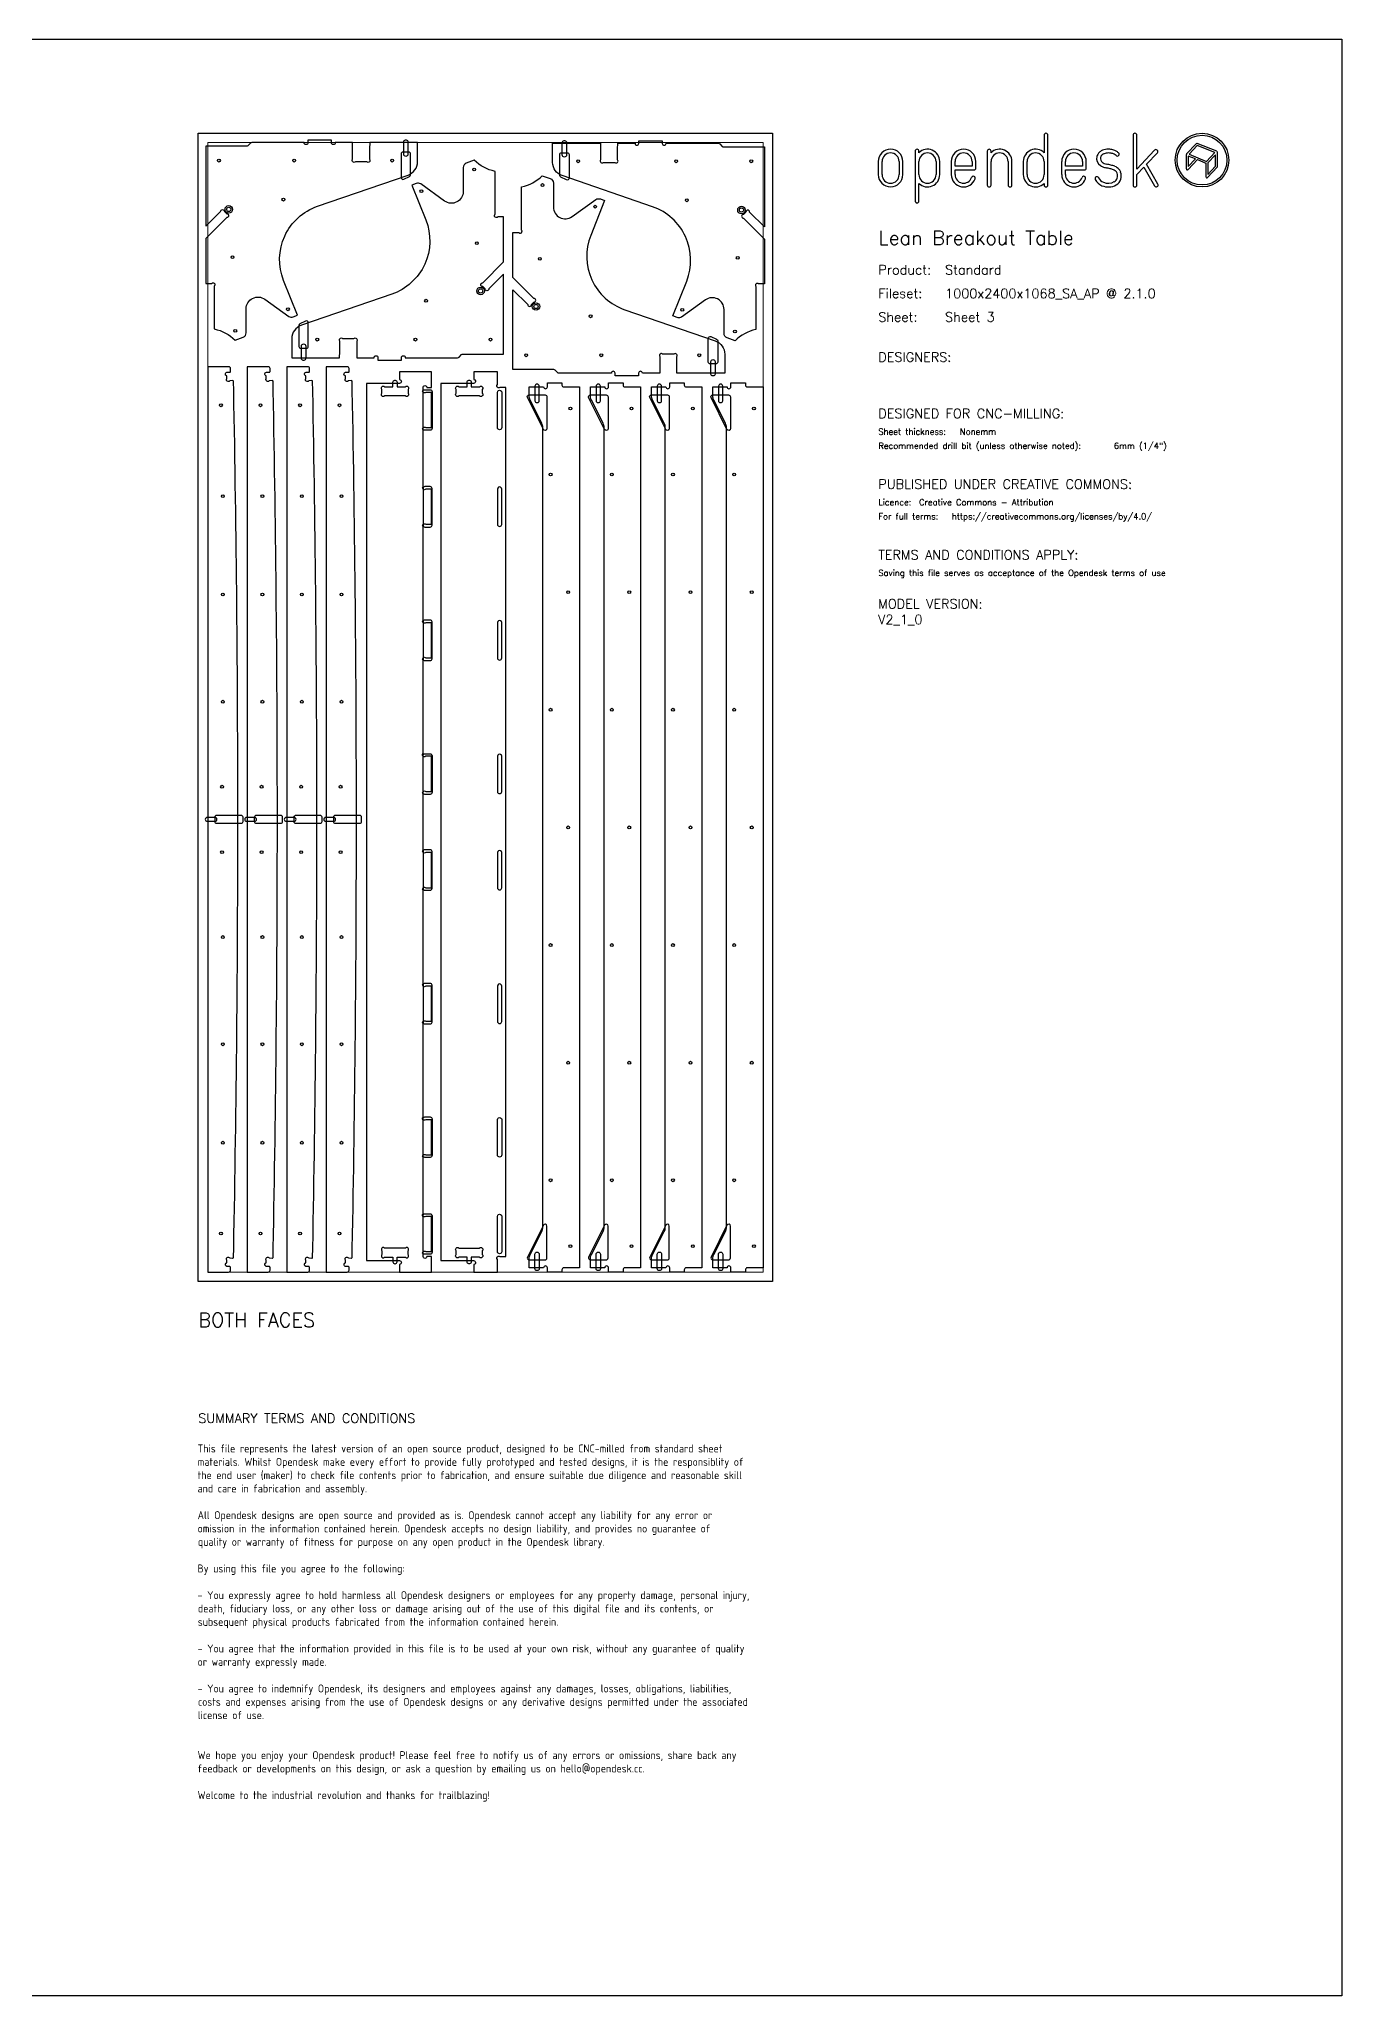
# Model space of a CAD drawing. Header units: millimetres. Extents: x -300 to 5880, y -300 to 4158.
# Drawn here: x 3112 to 5880, y 0 to 4158 of the extents above; entities that cross this region are included whole.
import ezdxf
from ezdxf.enums import TextEntityAlignment as Align

# ---------------------------------------------------------------- set-up
doc = ezdxf.new("R2010")
doc.units = ezdxf.units.MM
doc.layers.add('00-NOPRINT_TEXT', color=7, linetype='Continuous', lineweight=25)
doc.layers.add('00_NOPRINT_TOLERANCE', color=7, linetype='Continuous', lineweight=5)
for name, color, linetype, lineweight, true_color in [('BOARD_$TH-NOMINAL', 3, 'Continuous', 30, 0x00ff00), ('TOP-CUT-INSIDE_18.000MM', 1, 'Continuous', 25, 0xff1c00), ('TOP-CUT-OUTSIDE_18.000MM', 220, 'Continuous', 25, 0xff00d1), ('TOP-HOLE-6.000MM-DIAM_14.000MM', 220, 'Continuous', 25, 0xff00c7), ('TOP-HOLE-9.000MM-DIAM_18.000MM', 3, 'Continuous', 25, 0x00ff0c), ('TOP-POCKET-INSIDE_16.000MM', 20, 'Continuous', 25, 0xff2100), ('TOP-POCKET-INSIDE_2.000MM', 110, 'Continuous', 25, 0x00ff94), ('TOP-POCKET-INSIDE_4.000MM', 160, 'Continuous', 25, 0x0026ff), ('TOP-POCKET-INSIDE_9.000MM', 60, 'Continuous', 25, 0xb0ff00)]:
    doc.layers.add(name, color=color, linetype=linetype, lineweight=lineweight, true_color=true_color)
doc.styles.add('OD-ISOCP-17_221', font='isocp.shx')
doc.styles.add('OD-ISOCP-17_222', font='isocp.shx')
doc.styles.add('OD-ISOCP-17_223', font='isocp.shx')
doc.styles.add('OD-ISOCP-17_224', font='isocp.shx')
doc.styles.add('OD-ISOCP-17_225', font='isocp.shx')
doc.styles.add('OD-ISOCP-17_226', font='isocp.shx')
doc.styles.add('OD-ISOCP-17_227', font='isocp.shx')
doc.styles.add('OD-ISOCP-17_228', font='isocp.shx')
doc.styles.add('OD-ISOCP-17_229', font='isocp.shx')
doc.styles.add('OD-ISOCP-17_230', font='isocp.shx')
doc.styles.add('OD-ISOCP-17_231', font='isocp.shx')
doc.styles.add('OD-ISOCP-17_232', font='isocp.shx')
doc.styles.add('OD-ISOCP-17_233', font='isocp.shx')
doc.styles.add('OD-ISOCP-17_234', font='isocp.shx')
doc.styles.add('OD-ISOCP-17_235', font='isocp.shx')
doc.styles.add('OD-ISOCP-17_236', font='isocp.shx')
doc.styles.add('OD-ISOCP-17_237', font='isocp.shx')
doc.styles.add('OD-ISOCP-17_238', font='isocp.shx')
doc.styles.add('OD-ISOCP-17_239', font='isocp.shx')
doc.styles.add('OD-SIMPLEX-13_86', font='simplex.shx')
doc.styles.add('OD-SIMPLEX-20_82', font='simplex.shx')
doc.styles.add('OD-SIMPLEX-20_86', font='simplex.shx')
doc.styles.add('OD-SIMPLEX-20_88', font='simplex.shx')
doc.styles.add('OD-SIMPLEX-30_83', font='simplex.shx')
doc.styles.add('OD-SIMPLEX-30_87', font='simplex.shx')

# ---------------------------------------------------------------- blocks, each defined once
blk = doc.blocks.new('Borders Opendesk_7')
at = {"layer": '00-NOPRINT_TEXT'}
for p, q in [((0, 4158), (5880, 4158)), ((5880, 4158), (5880, 0)), ((5247.4, 3954), (5247.4, 3916.7)), ((5255.3, 3848), (5255.3, 3954)), ((5436.4, 3954), (5436.4, 3848)), ((5444.4, 3881.9), (5444.4, 3954)), ((4973.4, 3920.1), (4973.4, 3814.1)), ((4981.3, 3916.7), (4981.3, 3920.1)), ((5126.6, 3920.1), (5126.6, 3848)), ((5134.5, 3916.7), (5134.5, 3920.1)), ((5482.1, 3922), (5444.4, 3881.9)), ((5464.8, 3892.1), (5487.9, 3916.6)), ((5549.5, 3912.6), (5549.5, 3882.2)), ((5570.5, 3935.8), (5550.1, 3914)), ((5553.7, 3909.6), (5553.7, 3887.4)), ((5568.8, 3903.5), (5553.7, 3909.6)), ((5572.6, 3931.9), (5555.2, 3913.4)), ((5555.2, 3913.4), (5592.6, 3898.3)), ((5610, 3916.9), (5572.6, 3931.9)), ((5614.4, 3919.6), (5572.8, 3936.3)), ((5592.6, 3898.3), (5610, 3916.9)), ((5611.5, 3912.4), (5595.2, 3895.1)), ((5611.5, 3888.1), (5611.5, 3912.4)), ((5615.7, 3887.3), (5615.7, 3917.6)), ((4895, 3898), (4895, 3870.1)), ((4902.9, 3870.1), (4902.9, 3898)), ((4939.3, 3898), (4939.3, 3870.1)), ((4947.3, 3870.1), (4947.3, 3898)), ((4981.3, 3870.1), (4981.3, 3898)), ((5017.7, 3898), (5017.7, 3870.1)), ((5025.6, 3870.1), (5025.6, 3898)), ((5050, 3898), (5050, 3870.1)), ((5058, 3888.1), (5058, 3898)), ((5094.4, 3888.1), (5058, 3888.1)), ((5058, 3870.1), (5058, 3880.1)), ((5058, 3880.1), (5098.3, 3880.1)), ((5094.4, 3898), (5094.4, 3888.1)), ((5102.3, 3884.1), (5102.3, 3898)), ((5134.5, 3848), (5134.5, 3898)), ((5170.9, 3898), (5170.9, 3848)), ((5178.9, 3848), (5178.9, 3898)), ((5203, 3898), (5203, 3870.1)), ((5211, 3870.1), (5211, 3898)), ((5247.4, 3898), (5247.4, 3870.1)), ((5284.6, 3898), (5284.6, 3870.1)), ((5292.6, 3888.1), (5292.6, 3898)), ((5329, 3888.1), (5292.6, 3888.1)), ((5292.6, 3870.1), (5292.6, 3880.1)), ((5292.6, 3880.1), (5332.9, 3880.1)), ((5329, 3898), (5329, 3888.1)), ((5336.9, 3884.1), (5336.9, 3898)), ((5444.4, 3870.4), (5459.1, 3886)), ((5444.4, 3848), (5444.4, 3870.4)), ((5459.1, 3886), (5482.1, 3846)), ((5489, 3850), (5464.8, 3892.1)), ((5553.1, 3880.8), (5572.9, 3901.9)), ((5553.7, 3887.4), (5568.8, 3903.5)), ((5572.9, 3901.9), (5591.1, 3894.5)), ((5591.1, 3894.5), (5591.1, 3865.5)), ((5594.7, 3864.1), (5615.1, 3885.8)), ((5595.2, 3895.1), (5595.2, 3870.7)), ((5595.2, 3870.7), (5611.5, 3888.1)), ((4981.3, 3814.1), (4981.3, 3851.4)), ((5247.4, 3851.4), (5247.4, 3848)), ((5880, 0), (0, 0))]:
    blk.add_line(p, q, dxfattribs=at)
for radius in [57, 52.9]:
    blk.add_circle((5582.9, 3901), radius, dxfattribs=at)
for centre, radius, start, end in [((5251.3, 3954), 3.97, 0, 180), ((5440.4, 3954), 3.97, 0, 180), ((4921.1, 3898), 26.1, 0, 180), ((4921.1, 3898), 18.2, 0, 180), ((4977.3, 3920.1), 3.97, 0, 180), ((4999.5, 3898), 26.1, 0, 134.1316), ((4999.5, 3898), 18.2, 0, 180), ((5076.2, 3898), 26.1, 0, 180), ((5076.2, 3898), 18.2, 0, 180), ((5130.6, 3920.1), 3.97, 0, 180), ((5152.7, 3898), 26.1, 0, 134.1316), ((5152.7, 3898), 18.2, 0, 180), ((5229.2, 3898), 26.1, 45.8684, 180), ((5229.2, 3898), 18.2, 0, 180), ((5310.8, 3898), 26.1, 0, 180), ((5310.8, 3898), 18.2, 0, 180), ((5377.2, 3904.5), 18.3, 167.0964, 235.8453), ((5375.9, 3904.8), 16.9, 150.5139, 167.0489), ((5377.5, 3903.4), 19, 138.9882, 149.267), ((5377.5, 3903.4), 19, 127.9168, 138.9882), ((5380.5, 3899.5), 24, 111.7012, 127.9168), ((5375.9, 3904.8), 8.99, 151.0519, 168.0238), ((5377.5, 3903.4), 11.1, 138.9882, 148.8091), ((5377.5, 3903.4), 11.1, 127.9168, 138.9882), ((5380.5, 3899.5), 16, 111.7012, 127.9168), ((5383.5, 3891.9), 32.1, 90, 111.7012), ((5383.5, 3891.9), 24.2, 90, 111.7012), ((5383.5, 3878.8), 45.3, 80.7104, 90), ((5383.5, 3878.8), 37.3, 80.7104, 90), ((5385.9, 3893.2), 22.7, 71.5035, 80.7104), ((5385.9, 3893.2), 30.7, 71.5035, 80.7104), ((5387.1, 3896.7), 19, 61.0356, 71.5035), ((5387.1, 3896.7), 26.9, 61.0356, 71.5035), ((5387.1, 3896.7), 19, 46.7983, 61.0356), ((5387.1, 3896.7), 26.9, 46.7983, 61.0356), ((5402.8, 3913.5), 3.97, 226.7983, 46.7983), ((5485, 3919.3), 3.97, 316.7135, 136.7135), ((5551.6, 3912.6), 2.06, 136.7696, 180), ((5572, 3934.4), 2.06, 68.0714, 136.7696), ((5613.6, 3917.6), 2.06, 0, 68.0714), ((4921.1, 3870.1), 26.1, 180, 0), ((4921.1, 3870.1), 18.2, 180, 0), ((4999.5, 3870.1), 18.2, 180, 0), ((4999.5, 3870.1), 26.1, 225.8684, 0), ((5076.2, 3870.1), 26.1, 180, 340.0258), ((5076.2, 3870.1), 18.2, 180, 340.0258), ((5098.3, 3884.1), 3.97, 270, 0), ((5229.2, 3870.1), 26.1, 180, 314.1316), ((5229.2, 3870.1), 18.2, 180, 0), ((5310.8, 3870.1), 26.1, 180, 340.0258), ((5310.8, 3870.1), 18.2, 180, 340.0258), ((5332.9, 3884.1), 3.97, 270, 0), ((5377.2, 3904.5), 10.3, 167.9603, 235.8613), ((5382, 3911.6), 26.9, 235.8511, 248.0912), ((5382, 3911.6), 18.9, 235.8511, 248.0912), ((5388.7, 3928.4), 44.9, 248.0912, 257.5385), ((5388.7, 3928.4), 37, 248.0912, 257.5385), ((5300, 3526.6), 366.5, 76.1947, 77.5385), ((5300, 3526.6), 374.5, 76.1947, 77.5385), ((5372.7, 3822.5), 61.9, 69.1442, 76.1947), ((5372.7, 3822.5), 69.8, 69.1442, 76.1947), ((5389.5, 3866.6), 14.6, 38.9291, 69.1442), ((5389.5, 3866.6), 22.5, 38.9291, 69.1442), ((5393.9, 3870.2), 8.99, 17.5834, 38.9291), ((5385.6, 3867.6), 17.6, 343.8033, 17.5834), ((5393.9, 3870.2), 16.9, 17.5834, 38.9291), ((5385.6, 3867.6), 25.5, 343.8033, 17.5834), ((5551.6, 3882.2), 2.06, 180, 316.7696), ((5613.6, 3887.3), 2.06, 316.7696, 0), ((5097, 3862.6), 3.97, 340.0258, 160.0258), ((5130.6, 3848), 3.97, 180, 0), ((5174.9, 3848), 3.97, 180, 0), ((5251.3, 3848), 3.97, 180, 0), ((5331.6, 3862.6), 3.97, 340.0258, 160.0258), ((5359.7, 3861.7), 3.97, 24.786, 204.786), ((5380.2, 3871.2), 26.6, 204.786, 247.9544), ((5380.2, 3871.2), 18.7, 204.786, 247.9544), ((5383.5, 3879.3), 35.4, 247.9544, 298.2026), ((5383.5, 3879.3), 27.4, 247.9544, 298.2026), ((5390.6, 3866.1), 12.5, 298.2026, 343.8033), ((5390.6, 3866.1), 20.4, 298.2026, 343.8033), ((5440.4, 3848), 3.97, 180, 0), ((5485.5, 3848), 3.97, 209.8417, 29.8417), ((5593.2, 3865.5), 2.06, 180, 316.7696), ((4977.3, 3814.1), 3.97, 180, 0)]:
    blk.add_arc(centre, radius, start, end, dxfattribs=at)
at = {"layer": '00_NOPRINT_TOLERANCE', "ltscale": 0.379202}
for p, q in [((3450, 3958), (4670, 3958)), ((3450, 1518), (3450, 3958)), ((4670, 3958), (4670, 1518)), ((4670, 1518), (3450, 1518))]:
    blk.add_line(p, q, dxfattribs=at)
at = {"layer": '00_NOPRINT_TOLERANCE', "ltscale": 0.380876}
for p, q in [((3470, 3938), (4650, 3938)), ((4650, 1538), (3470, 1538))]:
    blk.add_line(p, q, dxfattribs=at)
at = {"layer": '00_NOPRINT_TOLERANCE', "ltscale": 0.380023}
for p, q in [((3470, 1538), (3470, 3938)), ((4650, 3938), (4650, 1538))]:
    blk.add_line(p, q, dxfattribs=at)
at = {"layer": 'BOARD_$TH-NOMINAL'}
for p, q in [((3450, 3958), (4670, 3958)), ((3450, 1518), (3450, 3958)), ((4670, 3958), (4670, 1518)), ((4670, 1518), (3450, 1518))]:
    blk.add_line(p, q, dxfattribs=at)
at = {"layer": '00-NOPRINT_TEXT'}
for s, height, style, p in [('Lean Breakout Table', 30, 'OD-SIMPLEX-30_83', (4895, 3720.9)), ('Product:', 20, 'OD-SIMPLEX-20_82', (4895, 3657.9)), ('Standard', 20, 'OD-SIMPLEX-20_82', (5036.9, 3657.9)), ('Fileset:', 20, 'OD-SIMPLEX-20_82', (4895, 3607.7)), ('1000x2400x1068_SA_AP @ 2.1.0', 20, 'OD-SIMPLEX-20_82', (5036.9, 3607.6)), ('Sheet:', 20, 'OD-SIMPLEX-20_82', (4895, 3557.4)), ('Sheet 3', 20, 'OD-SIMPLEX-20_82', (5036.9, 3557.5)), ('DESIGNERS:', 20, 'OD-SIMPLEX-20_82', (4895, 3472.4)), ('DESIGNED FOR CNC-MILLING:', 20, 'OD-SIMPLEX-20_82', (4895, 3352.4)), ('Sheet thickness:', 13, 'OD-SIMPLEX-13_86', (4895, 3317.4)), ('Nonemm', 13, 'OD-SIMPLEX-13_86', (5068.3, 3317.4)), ('Recommended drill bit (unless otherwise noted):', 13, 'OD-SIMPLEX-13_86', (4895, 3287.4)), ('6mm (1/4")', 13, 'OD-SIMPLEX-13_86', (5395.5, 3287.4)), ('PUBLISHED UNDER CREATIVE COMMONS:', 20, 'OD-SIMPLEX-20_82', (4895, 3202.4)), ('Licence:', 13, 'OD-SIMPLEX-13_86', (4895, 3167.4)), ('Creative Commons - Attribution', 13, 'OD-SIMPLEX-13_86', (4981.5, 3167.4)), ('For full terms:', 13, 'OD-SIMPLEX-13_86', (4895, 3137.4)), ('https://creativecommons.org/licenses/by/4.0/', 13, 'OD-SIMPLEX-13_86', (5051.1, 3137.4)), ('TERMS AND CONDITIONS APPLY:', 20, 'OD-SIMPLEX-20_82', (4895, 3052.3)), ('Saving this file serves as acceptance of the Opendesk terms of use ', 13, 'OD-SIMPLEX-13_86', (4895, 3017.3))]:
    blk.add_text(s, height=height, dxfattribs=dict(at, style=style)).set_placement(p)
at = {"layer": '00-NOPRINT_TEXT', "color": 7}
for s, height, style, p in [('BOTH FACES', 30, 'OD-SIMPLEX-30_87', (3450, 1451.3)), ('SUMMARY TERMS AND CONDITIONS', 20, 'OD-SIMPLEX-20_86', (3450, 1237.4))]:
    blk.add_text(s, height=height, dxfattribs=dict(at, style=style)).set_placement(p, align=Align.TOP_LEFT)
for s, style, p in [('This file represents the latest version of an open source product, designed to be CNC-milled from standard sheet', 'OD-ISOCP-17_221', (3448.5, 1154.7)), ('materials. Whilst Opendesk make every effort to provide fully prototyped and tested designs, it is the responsiblity of', 'OD-ISOCP-17_222', (3448.5, 1126.3)), ('the end user (maker) to check file contents prior to fabrication, and ensure suitable due diligence and reasonable skill', 'OD-ISOCP-17_223', (3448.5, 1098)), ('and care in fabrication and assembly.', 'OD-ISOCP-17_224', (3448.5, 1069.7)), ('All Opendesk designs are open source and provided as is. Opendesk cannot accept any liability for any error or', 'OD-ISOCP-17_225', (3448.5, 1013)), ('omission in the information contained herein. Opendesk accepts no design liability, and provides no guarantee of', 'OD-ISOCP-17_226', (3448.5, 984.7)), ('quality or warranty of fitness for purpose on any open product in the Opendesk library.', 'OD-ISOCP-17_227', (3449.1, 956.3)), ('By using this file you agree to the following:', 'OD-ISOCP-17_228', (3448.5, 899.7)), ('- You expressly agree to hold harmless all Opendesk designers or employees for any property damage, personal injury,', 'OD-ISOCP-17_229', (3448.5, 843)), ('death, fiduciary loss, or any other loss or damage arising out of the use of this digital file and its contents, or', 'OD-ISOCP-17_230', (3449.1, 814.7)), ('subsequent physical products fabricated from the information contained herein.', 'OD-ISOCP-17_231', (3449, 786.3)), ('- You agree that the information provided in this file is to be used at your own risk, without any guarantee of quality', 'OD-ISOCP-17_232', (3448.5, 729.7)), ('or warranty expressly made.', 'OD-ISOCP-17_233', (3448.5, 701.3)), ('- You agree to indemnify Opendesk, its designers and employees against any damages, losses, obligations, liabilities,', 'OD-ISOCP-17_234', (3448.5, 644.7)), ('costs and expenses arising from the use of Opendesk designs or any derivative designs permitted under the associated', 'OD-ISOCP-17_235', (3449.1, 616.3)), ('license of use.', 'OD-ISOCP-17_236', (3448.8, 588)), ('We hope you enjoy your Opendesk product! Please feel free to notify us of any errors or omissions, share back any', 'OD-ISOCP-17_237', (3448.5, 503)), ('feedback or developments on this design, or ask a question by emailing us on hello@opendesk.cc.', 'OD-ISOCP-17_238', (3448.5, 474.7)), ('Welcome to the industrial revolution and thanks for trailblazing!', 'OD-ISOCP-17_239', (3448.5, 418))]:
    blk.add_text(s, height=17, dxfattribs=dict(at, style=style)).set_placement(p)

msp = doc.modelspace()

# ---------------------------------------------------------------- linework, layer by layer
at = {"layer": 'TOP-CUT-INSIDE_18.000MM'}
for points in [[(4094.7, 3332.4, -0.999898), (4085.7, 3332.4), (4085.7, 3407.4, -1.000102), (4094.7, 3407.4)], [(4085.7, 3126.9, 0.999898), (4094.7, 3126.9), (4094.7, 3201.9, 1.000102), (4085.7, 3201.9)], [(4085.7, 2918.1), (4085.7, 2843.1, 0.999898), (4094.7, 2843.1), (4094.7, 2918.1, 1.000102)], [(4094.7, 2559.2), (4094.7, 2634.2, 1.000102), (4085.7, 2634.2), (4085.7, 2559.2, 0.999898)], [(4085.7, 2429.6), (4085.7, 2354.6, 0.999898), (4094.7, 2354.6), (4094.7, 2429.6, 1.000102)], [(4085.7, 2145.7), (4085.7, 2070.7, 0.999898), (4094.7, 2070.7), (4094.7, 2145.7, 1.000102)], [(4085.7, 1786.9), (4085.7, 1861.9, -1.000102), (4094.7, 1861.9), (4094.7, 1786.9, -0.999898)], [(4094.7, 1656.4), (4094.7, 1581.4, -0.999949), (4085.7, 1581.4), (4085.7, 1656.4, -1.000051)]]:
    msp.add_lwpolyline(points, format="xyb", close=True, dxfattribs=at)
at = {"layer": 'TOP-CUT-OUTSIDE_18.000MM'}
for points in [[(3675, 3937.8), (3675, 3938), (3563.8, 3938, 0.198908), (3560.7, 3936.7), (3555.5, 3931.5, -0.198908), (3552.6, 3930.3), (3466, 3930.3), (3466, 3760.6), (3497.4, 3791.9, -1), (3505.4, 3791.9), (3510.4, 3786.9, -1), (3510.4, 3778.9), (3466, 3734.6), (3466, 3734.3), (3466, 3639), (3478.3, 3639, -1.000001), (3484.3, 3633.8, -0.026926), (3484, 3633.5), (3484, 3542.1, -0.145995), (3528.3, 3518.2), (3545.3, 3524.4, 0.314639), (3551.8, 3533.8), (3551.8, 3584.9, -0.610363), (3591.4, 3605.2), (3642.2, 3568.8, 0.25518), (3651.7, 3567.7), (3660.6, 3571.2), (3631.2, 3645.3, -0.427838), (3703.6, 3803), (3895.8, 3869.2, 0.320072), (3916, 3897.6), (3916, 3937.8), (3916, 3938), (3814.3, 3938), (3814.3, 3937.8), (3814, 3925.3), (3814, 3902.6, -0.945208), (3808, 3897.3), (3784, 3897.3, -0.945208), (3778, 3902.6), (3778, 3925.3), (3777.7, 3938), (3741, 3938), (3741, 3937.8, -1), (3733, 3937.8), (3733, 3943.3), (3683, 3943.3), (3683, 3937.8, -1), (3675, 3937.8)], [(4203, 3896.2), (4203, 3936.5), (4203, 3936.7), (4304.7, 3936.7), (4304.7, 3936.5), (4305, 3924), (4305, 3901.3, 0.945208), (4311, 3896), (4335, 3896, 0.945208), (4341, 3901.3), (4341, 3924), (4341.3, 3936.7), (4378, 3936.7), (4378, 3936.5, 1), (4386, 3936.5), (4386, 3942), (4436, 3942), (4436, 3936.5, 1), (4444, 3936.5), (4444, 3936.7), (4555.2, 3936.7, -0.198908), (4558.3, 3935.4), (4563.5, 3930.2, 0.198908), (4566.4, 3929), (4653, 3929), (4653, 3759.3), (4621.6, 3790.6, 1), (4613.6, 3790.6), (4608.6, 3785.6, 1), (4608.6, 3777.6), (4653, 3733.2), (4653, 3733), (4653, 3637.7), (4640.7, 3637.7, 1), (4634.7, 3632.5), (4634.7, 3540.8, 0.145197), (4590.7, 3516.9), (4573.7, 3523.1, -0.314639), (4567.2, 3532.5), (4567.2, 3583.6, 0.610363), (4527.6, 3603.9), (4476.8, 3567.5, -0.25518), (4467.3, 3566.4), (4458.4, 3569.9), (4487.8, 3644, 0.427838), (4415.4, 3801.7), (4223.2, 3867.9, -0.320072), (4203, 3896.2)], [(3889.7, 3481.3), (3889.7, 3481.1), (4000.9, 3481.1, 0.198908), (4004.1, 3482.4), (4009.3, 3487.6, -0.198908), (4012.1, 3488.8), (4098.7, 3488.8), (4098.7, 3658.5), (4067.4, 3627.2, -1), (4059.4, 3627.2), (4054.4, 3632.2, -1), (4054.4, 3640.2), (4098.7, 3684.6), (4098.7, 3684.8), (4098.7, 3780.1), (4086.5, 3780.1, -1.000001), (4080.4, 3785.3, -0.026926), (4080.7, 3785.6), (4080.7, 3877, -0.145995), (4036.4, 3900.9), (4019.5, 3894.7, 0.314639), (4012.9, 3885.3), (4012.9, 3834.2, -0.610363), (3973.4, 3813.9), (3922.6, 3850.3, 0.25518), (3913, 3851.4), (3904.1, 3847.9), (3933.5, 3773.8, -0.427838), (3861.1, 3616.1), (3669, 3549.9, 0.320072), (3648.7, 3521.6), (3648.7, 3481.3), (3648.7, 3481.1), (3750.4, 3481.1), (3750.4, 3481.3), (3750.7, 3493.8), (3750.7, 3516.5, -0.945208), (3756.7, 3521.8), (3780.8, 3521.8, -0.945208), (3786.7, 3516.5), (3786.7, 3493.8), (3787.1, 3481.1), (3823.7, 3481.1), (3823.7, 3481.3, -1), (3831.7, 3481.3), (3831.7, 3475.8), (3881.7, 3475.8), (3881.7, 3481.3, -1), (3889.7, 3481.3)], [(4137, 3752.2), (4137, 3843.9, 0.145197), (4181, 3867.8), (4198, 3861.6, -0.314639), (4204.5, 3852.2), (4204.6, 3801.1, 0.610363), (4244.1, 3780.8), (4294.9, 3817.2, -0.25518), (4304.4, 3818.3), (4313.3, 3814.8), (4283.9, 3740.7, 0.427838), (4356.4, 3583), (4548.5, 3516.8, -0.320072), (4568.7, 3488.4), (4568.7, 3448.2), (4568.7, 3448), (4467.1, 3448), (4467.1, 3448.2), (4466.7, 3460.7), (4466.7, 3483.4, 0.945208), (4460.8, 3488.7), (4436.7, 3488.7, 0.945208), (4430.7, 3483.4), (4430.7, 3460.7), (4430.4, 3448), (4393.7, 3448), (4393.7, 3448.2, 1), (4385.7, 3448.2), (4385.7, 3442.7), (4335.7, 3442.7), (4335.7, 3448.2, 1), (4327.7, 3448.2), (4327.7, 3448), (4216.6, 3448, -0.198908), (4213.4, 3449.3), (4208.2, 3454.5, 0.198908), (4205.4, 3455.7), (4118.7, 3455.7), (4118.7, 3625.4), (4150.1, 3594.1, 1), (4158.1, 3594.1), (4163.1, 3599.1, 1), (4163.1, 3607.1), (4118.7, 3651.4), (4118.7, 3651.7), (4118.7, 3747), (4131, 3747, 1), (4137, 3752.2)], [(3534, 2500, 0.004772), (3525.3, 3411), (3525, 3430.3, 0.423026), (3523, 3432.3), (3516.9, 3432, -1), (3510.5, 3436.7), (3510.5, 3442.3, -1), (3512.5, 3450), (3516.5, 3450, 0.414214), (3518.5, 3452), (3518.5, 3458, 0.414214), (3514.5, 3462), (3470, 3462), (3470, 1538), (3514.5, 1538, 0.414214), (3518.5, 1542), (3518.5, 1548, 0.414214), (3516.5, 1550), (3512.5, 1550, -1), (3510.5, 1557.7), (3510.5, 1563.3, -1), (3516.9, 1568), (3523, 1567.7, 0.423026), (3525, 1569.7), (3525.3, 1589, 0.004772), (3534, 2500)], [(3618, 2500, 0.004772), (3609.3, 3411), (3609, 3430.3, 0.423026), (3607, 3432.3), (3600.9, 3432, -1), (3594.5, 3436.7), (3594.5, 3442.3, -1), (3596.5, 3450), (3600.5, 3450, 0.414214), (3602.5, 3452), (3602.5, 3458, 0.414214), (3598.5, 3462), (3554, 3462), (3554, 1538), (3598.5, 1538, 0.414214), (3602.5, 1542), (3602.5, 1548, 0.414214), (3600.5, 1550), (3596.5, 1550, -1), (3594.5, 1557.7), (3594.5, 1563.3, -1), (3600.9, 1568), (3607, 1567.7, 0.423026), (3609, 1569.7), (3609.3, 1589, 0.004772), (3618, 2500)], [(3702, 2500, 0.004772), (3693.3, 3411), (3693, 3430.3, 0.423026), (3691, 3432.3), (3684.9, 3432, -1), (3678.5, 3436.7), (3678.5, 3442.3, -1), (3680.5, 3450), (3684.5, 3450, 0.414214), (3686.5, 3452), (3686.5, 3458, 0.414214), (3682.5, 3462), (3638, 3462), (3638, 1538), (3682.5, 1538, 0.414214), (3686.5, 1542), (3686.5, 1548, 0.414214), (3684.5, 1550), (3680.5, 1550, -1), (3678.5, 1557.7), (3678.5, 1563.3, -1), (3684.9, 1568), (3691, 1567.7, 0.423026), (3693, 1569.7), (3693.3, 1589, 0.004772), (3702, 2500)], [(3786, 2500, 0.004772), (3777.3, 3411), (3777, 3430.3, 0.423026), (3775, 3432.3), (3768.9, 3432, -1), (3762.5, 3436.7), (3762.5, 3442.3, -1), (3764.5, 3450), (3768.5, 3450, 0.414214), (3770.5, 3452), (3770.5, 3458, 0.414214), (3766.5, 3462), (3722, 3462), (3722, 1538), (3766.5, 1538, 0.414214), (3770.5, 1542), (3770.5, 1548, 0.414214), (3768.5, 1550), (3764.5, 1550, -1), (3762.5, 1557.7), (3762.5, 1563.3, -1), (3768.9, 1568), (3775, 1567.7, 0.423026), (3777, 1569.7), (3777.3, 1589, 0.004772), (3786, 2500)], [(3933.4, 3407.3, -1), (3927.7, 3413), (3927.7, 3417.8, -1), (3935.7, 3417.8), (3945.7, 3417.8), (3945.7, 3450.8), (3877.7, 3450.8), (3877.7, 3434.4, -1), (3877.7, 3426.4), (3807.7, 3426.4), (3807.7, 1562.4), (3827.7, 1562.4), (3877.7, 1562.4, -1), (3877.7, 1554.4), (3877.7, 1538), (3945.7, 1538), (3945.7, 1571), (3935.7, 1571, -1.000001), (3927.7, 1571), (3927.7, 1575.8, -1), (3933.4, 1581.5), (3945.7, 1581.5), (3945.7, 1656.3), (3933.4, 1656.3, -1), (3927.7, 1661.9), (3927.7, 1781.3, -1), (3933.4, 1787), (3945.7, 1787), (3945.7, 1861.8), (3933.4, 1861.8, -1), (3927.7, 1867.4), (3927.7, 2065.2, -1), (3933.4, 2070.9), (3945.7, 2070.9), (3945.7, 2145.7), (3933.4, 2145.7, -1), (3927.7, 2151.3), (3927.7, 2349.1, -1), (3933.4, 2354.7), (3945.7, 2354.7), (3945.7, 2429.5), (3933.4, 2429.5, -1), (3927.7, 2435.2), (3927.7, 2553.6, -1), (3933.4, 2559.3), (3945.7, 2559.3), (3945.7, 2634.1), (3933.4, 2634.1, -1), (3927.7, 2639.7), (3927.7, 2837.5, -1), (3933.4, 2843.2), (3945.7, 2843.2), (3945.7, 2918), (3933.4, 2918, -1), (3927.7, 2923.6), (3927.7, 3121.4, -1), (3933.4, 3127), (3945.7, 3127), (3945.7, 3201.8), (3933.4, 3201.8, -1), (3927.7, 3207.5), (3927.7, 3326.9, -1), (3933.4, 3332.5), (3936.7, 3332.5), (3945.7, 3332.5), (3945.7, 3407.3), (3936.7, 3407.3), (3933.4, 3407.3)], [(4085.7, 1564.9, -1), (4090.9, 1571), (4103.7, 1571), (4103.7, 3417.8), (4090.9, 3417.8, -1), (4085.7, 3423.9), (4085.7, 3450.8), (4035.3, 3450.8), (4035.3, 3434.4, -1.064946), (4034.8, 3426.4), (3965.7, 3426.4), (3965.7, 1562.4), (4034.8, 1562.4, -1.064946), (4035.3, 1554.4), (4035.3, 1538), (4085.7, 1538), (4085.7, 1564.9)], [(4182.3, 1633.4), (4182.3, 3332.6, 0.117505), (4180.1, 3341.6), (4155.3, 3390.7, -0.117505), (4153.2, 3399.8), (4153.2, 3419), (4183.7, 3419, 1), (4191.7, 3419), (4191.7, 3428), (4222.7, 3428), (4222.7, 3423, 0.414214), (4226.7, 3419), (4260, 3419), (4260, 1547), (4226.7, 1547, 0.414214), (4222.7, 1543), (4222.7, 1538), (4191.7, 1538), (4191.7, 1547, 1), (4183.7, 1547), (4153.2, 1547), (4153.2, 1566.2, -0.117505), (4155.3, 1575.3), (4180.1, 1624.4, 0.117505), (4182.3, 1633.4)], [(4312.3, 1633.4), (4312.3, 3332.6, 0.117505), (4310.1, 3341.6), (4285.3, 3390.7, -0.117505), (4283.2, 3399.8), (4283.2, 3419), (4313.7, 3419, 1), (4321.7, 3419), (4321.7, 3428), (4352.7, 3428), (4352.7, 3423, 0.414214), (4356.7, 3419), (4390, 3419), (4390, 1547), (4356.7, 1547, 0.414214), (4352.7, 1543), (4352.7, 1538), (4321.7, 1538), (4321.7, 1547, 1), (4313.7, 1547), (4283.2, 1547), (4283.2, 1566.2, -0.117505), (4285.3, 1575.3), (4310.1, 1624.4, 0.117505), (4312.3, 1633.4)], [(4442.3, 1633.4), (4442.3, 3332.6, 0.117505), (4440.1, 3341.6), (4415.3, 3390.7, -0.117505), (4413.2, 3399.8), (4413.2, 3419), (4443.7, 3419, 1), (4451.7, 3419), (4451.7, 3428), (4482.7, 3428), (4482.7, 3423, 0.414214), (4486.7, 3419), (4520, 3419), (4520, 1547), (4486.7, 1547, 0.414214), (4482.7, 1543), (4482.7, 1538), (4451.7, 1538), (4451.7, 1547, 1), (4443.7, 1547), (4413.2, 1547), (4413.2, 1566.2, -0.117505), (4415.3, 1575.3), (4440.1, 1624.4, 0.117505), (4442.3, 1633.4)], [(4572.3, 1633.4), (4572.3, 3332.6, 0.117505), (4570.1, 3341.6), (4545.3, 3390.7, -0.117505), (4543.2, 3399.8), (4543.2, 3419), (4573.7, 3419, 1), (4581.7, 3419), (4581.7, 3428), (4612.7, 3428), (4612.7, 3423, 0.414214), (4616.7, 3419), (4650, 3419), (4650, 1547), (4616.7, 1547, 0.414214), (4612.7, 1543), (4612.7, 1538), (4581.7, 1538), (4581.7, 1547, 1), (4573.7, 1547), (4543.2, 1547), (4543.2, 1566.2, -0.117505), (4545.3, 1575.3), (4570.1, 1624.4, 0.117505), (4572.3, 1633.4)]]:
    msp.add_lwpolyline(points, format="xyb", dxfattribs=at)
at = {"layer": 'TOP-HOLE-6.000MM-DIAM_14.000MM'}
for centre in [(3493.9, 3899.8), (3653.6, 3899.8), (3861.8, 3899.8), (4036.1, 3881.1), (4257.2, 3898.4), (4465.4, 3898.4), (4625.1, 3898.4), (3924.1, 3835.1), (4181.4, 3848), (3630.8, 3816.9), (4293.3, 3802), (4488.2, 3815.6), (4041.9, 3724.4), (3522.8, 3694.8), (4175.6, 3691.2), (4596.2, 3693.4), (3640.6, 3584), (3933.9, 3602.2), (4478.4, 3582.7), (3528.7, 3538), (4283.6, 3569.1), (4590.3, 3536.7), (3702.9, 3519.4), (3911.2, 3519.4), (4070.9, 3519.4), (4146.6, 3486.2), (4306.3, 3486.2), (4514.6, 3486.2), (3498.2, 3380), (3582.2, 3380), (3666.2, 3380), (3750.2, 3380), (4240.7, 3373), (4370.7, 3373), (4500.7, 3373), (4630.7, 3373), (4198.7, 3233), (4328.7, 3233), (4458.7, 3233), (4588.7, 3233), (3502.2, 3187), (3586.2, 3187), (3670.2, 3187), (3754.2, 3187), (3502.2, 2978), (3586.2, 2978), (3670.2, 2978), (3754.2, 2978), (4235.9, 2983), (4365.9, 2983), (4495.9, 2983), (4625.9, 2983), (3502.2, 2750), (3586.2, 2750), (3670.2, 2750), (3754.2, 2750), (4198.7, 2733), (4328.7, 2733), (4458.7, 2733), (4588.7, 2733), (3500.5, 2569.5), (3584.5, 2569.5), (3668.5, 2569.5), (3752.5, 2569.5), (4235.9, 2483), (4365.9, 2483), (4495.9, 2483), (4625.9, 2483), (3500.5, 2430.5), (3584.5, 2430.5), (3668.5, 2430.5), (3752.5, 2430.5), (3502.2, 2250), (3586.2, 2250), (3670.2, 2250), (3754.2, 2250), (4198.7, 2233), (4328.7, 2233), (4458.7, 2233), (4588.7, 2233), (3502.2, 2022), (3586.2, 2022), (3670.2, 2022), (3754.2, 2022), (4235.9, 1983), (4365.9, 1983), (4495.9, 1983), (4625.9, 1983), (3502.2, 1813), (3586.2, 1813), (3670.2, 1813), (3754.2, 1813), (4198.7, 1733), (4328.7, 1733), (4458.7, 1733), (4588.7, 1733), (3498.2, 1620), (3582.2, 1620), (3666.2, 1620), (3750.2, 1620), (4240.7, 1593), (4370.7, 1593), (4500.7, 1593), (4630.7, 1593)]:
    msp.add_circle(centre, 3, dxfattribs=at)
at = {"layer": 'TOP-HOLE-9.000MM-DIAM_18.000MM'}
for centre in [(3514.8, 3796.2), (4604.2, 3794.9), (4049.9, 3622.9), (4167.6, 3589.8)]:
    msp.add_circle(centre, 4.5, dxfattribs=at)
at = {"layer": 'TOP-POCKET-INSIDE_16.000MM'}
for points in [[(3872.5, 3429.2), (3872.5, 3419.4), (3890.2, 3419.4, -1), (3895.8, 3413.7), (3895.8, 3405.4, -1), (3890.2, 3399.7), (3845.9, 3399.7, -1), (3840.2, 3405.4), (3840.2, 3413.7, -1), (3845.9, 3419.4), (3863.5, 3419.4), (3863.5, 3429.2, -0.414214), (3867.5, 3433.2), (3868.5, 3433.2, -0.414214)], [(4021.1, 1559.6), (4021.1, 1569.4), (4003.5, 1569.4, -1), (3997.8, 1575.1), (3997.8, 1583.4, -1), (4003.5, 1589.1), (4047.8, 1589.1, -1), (4053.4, 1583.4), (4053.4, 1575.1, -1), (4047.8, 1569.4), (4030.1, 1569.4), (4030.1, 1559.6, -0.414214), (4026.1, 1555.6), (4025.1, 1555.6, -0.414214)]]:
    msp.add_lwpolyline(points, format="xyb", close=True, dxfattribs=at)
for points in [[(4030.1, 3429.2), (4030.1, 3419.4), (4047.8, 3419.4, -1), (4053.4, 3413.7), (4053.4, 3405.4, -1), (4047.8, 3399.7), (4003.5, 3399.7, -1), (3997.8, 3405.4), (3997.8, 3413.7, -1), (4003.5, 3419.4), (4021.1, 3419.4), (4021.1, 3429.2, -0.414214), (4025.1, 3433.2), (4026.1, 3433.2, -0.414214), (4030.1, 3429.2)], [(3872.5, 1559.6), (3872.5, 1569.4), (3890.2, 1569.4, 1), (3895.8, 1575.1), (3895.8, 1583.4, 1), (3890.2, 1589.1), (3845.9, 1589.1, 1), (3840.2, 1583.4), (3840.2, 1575.1, 1), (3845.9, 1569.4), (3863.5, 1569.4), (3863.5, 1559.6, 0.414214), (3867.5, 1555.6), (3868.5, 1555.6, 0.414214), (3872.5, 1559.6)]]:
    msp.add_lwpolyline(points, format="xyb", dxfattribs=at)
at = {"layer": 'TOP-POCKET-INSIDE_2.000MM'}
for centre in [(3514.8, 3796.2), (4604.2, 3794.9), (4049.9, 3622.9), (4167.6, 3589.8)]:
    msp.add_circle(centre, 8, dxfattribs=at)
at = {"layer": 'TOP-POCKET-INSIDE_4.000MM'}
for points in [[(3895.5, 3913.3, -1), (3886.5, 3913.3), (3886.5, 3939.8, -0.414214), (3890.5, 3943.8), (3891.5, 3943.8, -0.414214), (3895.5, 3939.8)], [(4223.5, 3912), (4223.5, 3938.5, -0.414214), (4227.5, 3942.5), (4228.5, 3942.5, -0.414214), (4232.5, 3938.5), (4232.5, 3912, -1)], [(4165.4, 3420.4), (4165.4, 3389.7, 0.414214), (4169.4, 3385.7), (4170.4, 3385.7, 0.414214), (4174.4, 3389.7), (4174.4, 3420.4, 1)], [(4295.4, 3420.4), (4295.4, 3389.7, 0.414214), (4299.4, 3385.7), (4300.4, 3385.7, 0.414214), (4304.4, 3389.7), (4304.4, 3420.4, 1)], [(4425.4, 3420.4), (4425.4, 3389.7, 0.414214), (4429.4, 3385.7), (4430.4, 3385.7, 0.414214), (4434.4, 3389.7), (4434.4, 3420.4, 1)], [(4555.4, 3420.4), (4555.4, 3389.7, 0.414214), (4559.4, 3385.7), (4560.4, 3385.7, 0.414214), (4564.4, 3389.7), (4564.4, 3420.4, 1)], [(3485.7, 2496, 1), (3485.7, 2504), (3468.7, 2504, 1), (3468.7, 2496)], [(3569.7, 2504), (3552.7, 2504, 1), (3552.7, 2496), (3569.7, 2496, 1)], [(3653.7, 2504), (3636.7, 2504, 1), (3636.7, 2496), (3653.7, 2496, 1)], [(3720.7, 2504, 1), (3720.7, 2496), (3737.7, 2496, 1), (3737.7, 2504)]]:
    msp.add_lwpolyline(points, format="xyb", close=True, dxfattribs=at)
for points in [[(3669.2, 3505.8, -1), (3678.2, 3505.8), (3678.2, 3479.3, -0.414214), (3674.2, 3475.3), (3673.2, 3475.3, -0.414214), (3669.2, 3479.3), (3669.2, 3505.8)], [(4539.2, 3472.7, -1), (4548.2, 3472.7), (4548.2, 3446.2, -0.414214), (4544.2, 3442.2), (4543.2, 3442.2, -0.414214), (4539.2, 3446.2), (4539.2, 3472.7)], [(4165.4, 1545.6), (4165.4, 1576.3, -0.414214), (4169.4, 1580.3), (4170.4, 1580.3, -0.414214), (4174.4, 1576.3), (4174.4, 1545.6, -1), (4165.4, 1545.6)], [(4295.4, 1545.6), (4295.4, 1576.3, -0.414214), (4299.4, 1580.3), (4300.4, 1580.3, -0.414214), (4304.4, 1576.3), (4304.4, 1545.6, -1), (4295.4, 1545.6)], [(4425.4, 1545.6), (4425.4, 1576.3, -0.414214), (4429.4, 1580.3), (4430.4, 1580.3, -0.414214), (4434.4, 1576.3), (4434.4, 1545.6, -1), (4425.4, 1545.6)], [(4555.4, 1545.6), (4555.4, 1576.3, -0.414214), (4559.4, 1580.3), (4560.4, 1580.3, -0.414214), (4564.4, 1576.3), (4564.4, 1545.6, -1), (4555.4, 1545.6)]]:
    msp.add_lwpolyline(points, format="xyb", dxfattribs=at)
at = {"layer": 'TOP-POCKET-INSIDE_9.000MM'}
for points in [[(3901, 3869.4), (3901, 3914, 0.414214), (3897, 3918), (3885, 3918, 0.414214), (3881, 3914), (3881, 3863.8, 0.548561), (3886.7, 3860.2), (3898.7, 3865.8, 0.291521)], [(4190.8, 3398), (4190.8, 3330.4, -0.792143), (4183.2, 3328.6), (4149.5, 3396.2, -0.556953), (4153.1, 3402), (4186.8, 3402, -0.414214)], [(4320.8, 3398), (4320.8, 3330.4, -0.792143), (4313.2, 3328.6), (4279.5, 3396.2, -0.556953), (4283.1, 3402), (4316.8, 3402, -0.414214)], [(4450.8, 3398), (4450.8, 3330.4, -0.792143), (4443.2, 3328.6), (4409.5, 3396.2, -0.556953), (4413.1, 3402), (4446.8, 3402, -0.414214)], [(4580.8, 3398), (4580.8, 3330.4, -0.792143), (4573.2, 3328.6), (4539.5, 3396.2, -0.556953), (4543.1, 3402), (4576.8, 3402, -0.414214)], [(3544.4, 2495, -0.414214), (3540.4, 2491), (3489.7, 2491, -0.414214), (3485.7, 2495), (3485.7, 2505, -0.414214), (3489.7, 2509), (3540.4, 2509, -0.414214), (3544.4, 2505)], [(3628.4, 2495, -0.414214), (3624.4, 2491), (3573.7, 2491, -0.414214), (3569.7, 2495), (3569.7, 2505, -0.414214), (3573.7, 2509), (3624.4, 2509, -0.414214), (3628.4, 2505)], [(3712.4, 2495, -0.414214), (3708.4, 2491), (3657.7, 2491, -0.414214), (3653.7, 2495), (3653.7, 2505, -0.414214), (3657.7, 2509), (3708.4, 2509, -0.414214), (3712.4, 2505)], [(3796.4, 2495, -0.414214), (3792.4, 2491), (3741.7, 2491, -0.414214), (3737.7, 2495), (3737.7, 2505, -0.414214), (3741.7, 2509), (3792.4, 2509, -0.414214), (3796.4, 2505)], [(4190.8, 1635.6, 0.792143), (4183.2, 1637.4), (4149.5, 1569.8, 0.556953), (4153.1, 1564), (4186.8, 1564, 0.414214), (4190.8, 1568)], [(4320.8, 1635.6, 0.792143), (4313.2, 1637.4), (4279.5, 1569.8, 0.556953), (4283.1, 1564), (4316.8, 1564, 0.414214), (4320.8, 1568)], [(4450.8, 1635.6, 0.792143), (4443.2, 1637.4), (4409.5, 1569.8, 0.556953), (4413.1, 1564), (4446.8, 1564, 0.414214), (4450.8, 1568)], [(4580.8, 1635.6, 0.792143), (4573.2, 1637.4), (4539.5, 1569.8, 0.556953), (4543.1, 1564), (4576.8, 1564, 0.414214), (4580.8, 1568)]]:
    msp.add_lwpolyline(points, format="xyb", close=True, dxfattribs=at)
for points in [[(4218, 3868.1), (4218, 3912.7, -0.414214), (4222, 3916.7), (4234, 3916.7, -0.414214), (4238, 3912.7), (4238, 3862.5, -0.548561), (4232.3, 3858.9), (4220.3, 3864.5, -0.291521), (4218, 3868.1)], [(3683.7, 3555.3, 0.548561), (3678, 3558.9), (3666, 3553.3, 0.291521), (3663.7, 3549.7), (3663.7, 3505.1, 0.414214), (3667.7, 3501.1), (3679.7, 3501.1, 0.414214), (3683.7, 3505.1), (3683.7, 3555.3)], [(4553.7, 3516.6), (4553.7, 3472, -0.414214), (4549.7, 3468), (4537.7, 3468, -0.414214), (4533.7, 3472), (4533.7, 3522.2, -0.548561), (4539.4, 3525.8), (4551.4, 3520.2, -0.291521), (4553.7, 3516.6)], [(3946.7, 3409), (3946.7, 3330.9, -0.414214), (3942.7, 3326.9), (3931.7, 3326.9, -0.414214), (3927.7, 3330.9), (3927.7, 3409, -0.414214), (3931.7, 3413), (3942.7, 3413, -0.414214), (3946.7, 3409)], [(3946.7, 3125), (3946.7, 3203.1, 0.414214), (3942.7, 3207.1), (3931.7, 3207.1, 0.414214), (3927.7, 3203.1), (3927.7, 3125, 0.414214), (3931.7, 3121), (3942.7, 3121, 0.414214), (3946.7, 3125)], [(3946.7, 2919.6, 0.414214), (3942.7, 2923.6), (3931.7, 2923.6, 0.414214), (3927.7, 2919.6), (3927.7, 2841.4, 0.414214), (3931.7, 2837.4), (3942.7, 2837.4, 0.414214), (3946.7, 2841.4), (3946.7, 2919.6)], [(3946.7, 2557.2, -0.414214), (3942.7, 2553.2), (3931.7, 2553.2, -0.414214), (3927.7, 2557.2), (3927.7, 2635.3, -0.414214), (3931.7, 2639.3), (3942.7, 2639.3, -0.414214), (3946.7, 2635.3), (3946.7, 2557.2)], [(3927.7, 2431.6), (3927.7, 2353.5, 0.414214), (3931.7, 2349.5), (3942.7, 2349.5, 0.414214), (3946.7, 2353.5), (3946.7, 2431.6, 0.414214), (3942.7, 2435.6), (3931.7, 2435.6, 0.414214), (3927.7, 2431.6)], [(3927.7, 2147.4), (3927.7, 2069.2, 0.414214), (3931.7, 2065.2), (3942.7, 2065.2, 0.414214), (3946.7, 2069.2), (3946.7, 2147.4, 0.414214), (3942.7, 2151.4), (3931.7, 2151.4, 0.414214), (3927.7, 2147.4)], [(3927.7, 1863.8, -0.414214), (3931.7, 1867.8), (3942.7, 1867.8, -0.414214), (3946.7, 1863.8), (3946.7, 1785.7, -0.414214), (3942.7, 1781.7), (3931.7, 1781.7, -0.414214), (3927.7, 1785.7), (3927.7, 1863.8)], [(3927.7, 1657.9, -0.414214), (3931.7, 1661.9), (3942.7, 1661.9, -0.414214), (3946.7, 1657.9), (3946.7, 1579.8, -0.414214), (3942.7, 1575.8), (3931.7, 1575.8, -0.414214), (3927.7, 1579.8), (3927.7, 1657.9)]]:
    msp.add_lwpolyline(points, format="xyb", dxfattribs=at)

# ---------------------------------------------------------------- block references
msp.add_blockref('Borders Opendesk_7', (0, 0))

# ---------------------------------------------------------------- texts
at = {"insert": (4894.6, 2968), "char_height": 20, "width": 292.308, "attachment_point": 1, "style": 'OD-SIMPLEX-20_88'}
msp.add_mtext('MODEL VERSION:\\PV2_1_0', dxfattribs=at)

doc.saveas('drawing.dxf')
